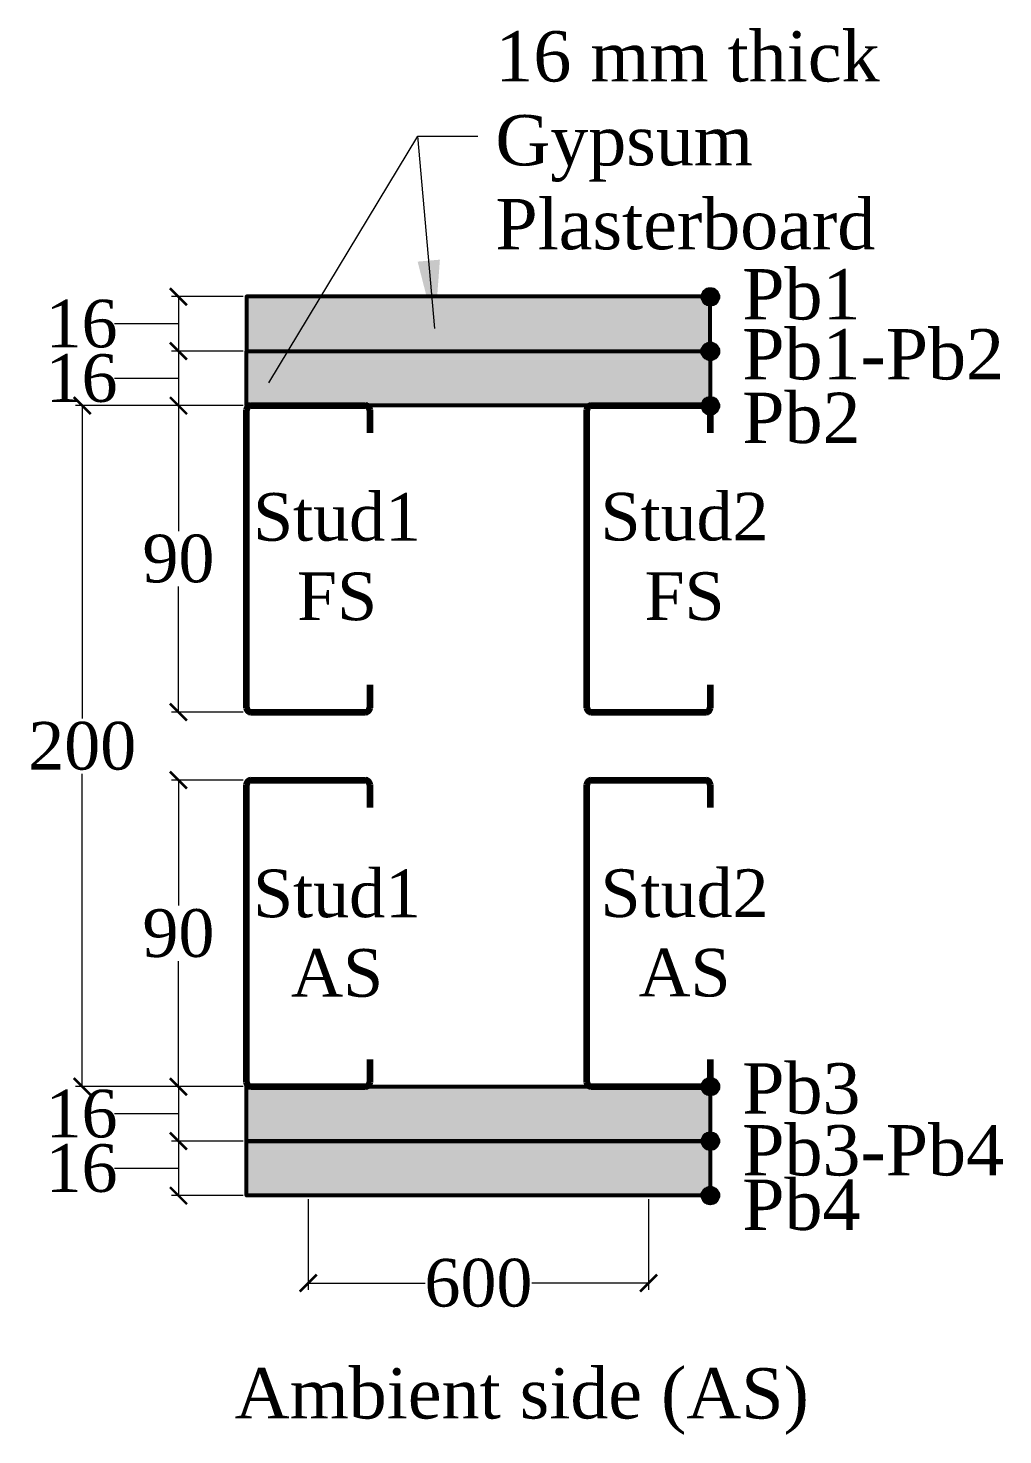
# Model space of a CAD drawing. Header units: millimetres. Extents: x 4760 to 7419, y -378 to 5598.
# Drawn here: x 4759.7 to 5046.1, y 4112 to 4525.1 of the extents above; entities that cross this region are included whole.
import ezdxf

# ---------------------------------------------------------------- set-up
doc = ezdxf.new("R2010")
doc.units = ezdxf.units.MM
doc.header["$PDMODE"] = 34
doc.layers.get('0').update_dxf_attribs({"lineweight": 9})
doc.layers.get('Defpoints').update_dxf_attribs({"color": 255})
doc.styles.get("Standard").update_dxf_attribs({"font": 'times.ttf'})
doc.dimstyles.new('Times new roman', dxfattribs={"dimtxt": 14, "dimasz": 5, "dimexe": 2, "dimexo": 1, "dimgap": 1, "dimtad": 0, "dimtih": 1, "dimtoh": 1, "dimtxsty": 'Standard', "dimblk": 'ARCHTICK', "dimcen": 0, "dimclrd": 256, "dimclre": 256, "dimadec": 0, "dimazin": 0, "dimtfac": 1, "dimtmove": 0, "dimatfit": 3, "dimfxl": 1, "dimlwd": -1, "dimlwe": -1, "dimarcsym": 0})

# ---------------------------------------------------------------- blocks, each defined once
blk = doc.blocks.new('Stud')
at = {"lineweight": 120}
for p, q in [((4630.24, 1668.85), (4630.24, 1756.35)), ((4631.49, 1757.6), (4665.24, 1757.6)), ((4666.49, 1756.35), (4666.49, 1749.6)), ((4666.49, 1675.6), (4666.49, 1668.85)), ((4631.49, 1667.6), (4665.24, 1667.6))]:
    blk.add_line(p, q, dxfattribs=at)
for centre, start, end in [((4631.49, 1756.35), 90, 180), ((4665.24, 1756.35), 0, 90), ((4631.49, 1668.85), 180, 270), ((4665.24, 1668.85), 270, 0)]:
    blk.add_arc(centre, 1.25, start, end, dxfattribs=at)
blk = doc.blocks.new('_ArchTick')
at = {"color": 0, "linetype": 'ByBlock', "const_width": 0.15}
blk.add_lwpolyline([(-0.5, -0.5), (0.5, 0.5)], dxfattribs=at)
blk = doc.blocks.new('*D122')
at = {"transparency": 16777216}
for p, q in [((4822.9, 4414.26), (4801.9, 4414.26)), ((4803.9, 4414.26), (4803.9, 4377.41)), ((4803.9, 4324.26), (4803.9, 4361.12)), ((4822.9, 4324.26), (4801.9, 4324.26))]:
    blk.add_line(p, q, dxfattribs=at)
at = {"layer": 'Defpoints', "color": 0, "lineweight": 53, "transparency": 16777216}
for p in [(4823.9, 4414.26), (4803.9, 4324.26), (4823.9, 4324.26)]:
    blk.add_point(p, dxfattribs=at)
at = {"transparency": 16777216, "xscale": 5, "yscale": 5, "zscale": 5}
for p, rotation in [((4803.9, 4414.26), 90), ((4803.9, 4324.26), 270)]:
    blk.add_blockref('_ArchTick', p, dxfattribs=dict(at, rotation=rotation))
at = {"color": 0, "lineweight": 53, "transparency": 16777216, "insert": (4803.9, 4369.26), "char_height": 14, "attachment_point": 5}
blk.add_mtext('90', dxfattribs=at)
blk = doc.blocks.new('*D123')
at = {"transparency": 16777216}
for p, q in [((4822.9, 4430.26), (4801.9, 4430.26)), ((4803.9, 4430.26), (4803.9, 4414.26)), ((4787.16, 4422.26), (4785.16, 4422.26)), ((4803.9, 4422.26), (4787.16, 4422.26)), ((4822.9, 4414.26), (4801.9, 4414.26))]:
    blk.add_line(p, q, dxfattribs=at)
at = {"layer": 'Defpoints', "color": 0, "lineweight": 53, "transparency": 16777216}
for p in [(4823.9, 4430.26), (4803.9, 4414.26), (4823.9, 4414.26)]:
    blk.add_point(p, dxfattribs=at)
at = {"transparency": 16777216, "xscale": 5, "yscale": 5, "zscale": 5}
for p, rotation in [((4803.9, 4430.26), 90), ((4803.9, 4414.26), 270)]:
    blk.add_blockref('_ArchTick', p, dxfattribs=dict(at, rotation=rotation))
at = {"color": 0, "lineweight": 53, "transparency": 16777216, "insert": (4775.44, 4422.26), "char_height": 14, "attachment_point": 5}
blk.add_mtext('16', dxfattribs=at)
blk = doc.blocks.new('*D124')
at = {"transparency": 16777216}
for p, q in [((4822.9, 4446.26), (4801.9, 4446.26)), ((4803.9, 4446.26), (4803.9, 4430.26)), ((4787.16, 4438.26), (4785.16, 4438.26)), ((4803.9, 4438.26), (4787.16, 4438.26)), ((4822.9, 4430.26), (4801.9, 4430.26))]:
    blk.add_line(p, q, dxfattribs=at)
at = {"layer": 'Defpoints', "color": 0, "lineweight": 53, "transparency": 16777216}
for p in [(4823.9, 4446.26), (4803.9, 4430.26), (4823.9, 4430.26)]:
    blk.add_point(p, dxfattribs=at)
at = {"transparency": 16777216, "xscale": 5, "yscale": 5, "zscale": 5}
for p, rotation in [((4803.9, 4446.26), 90), ((4803.9, 4430.26), 270)]:
    blk.add_blockref('_ArchTick', p, dxfattribs=dict(at, rotation=rotation))
at = {"color": 0, "lineweight": 53, "transparency": 16777216, "insert": (4775.44, 4438.26), "char_height": 14, "attachment_point": 5}
blk.add_mtext('16', dxfattribs=at)
blk = doc.blocks.new('*D125')
at = {"transparency": 16777216}
for p, q in [((4822.9, 4198.26), (4801.9, 4198.26)), ((4803.9, 4198.26), (4803.9, 4182.26)), ((4787.16, 4190.26), (4785.16, 4190.26)), ((4803.9, 4190.26), (4787.16, 4190.26)), ((4822.9, 4182.26), (4801.9, 4182.26))]:
    blk.add_line(p, q, dxfattribs=at)
at = {"layer": 'Defpoints', "color": 0, "lineweight": 53, "transparency": 16777216}
for p in [(4823.9, 4198.26), (4803.9, 4182.26), (4823.9, 4182.26)]:
    blk.add_point(p, dxfattribs=at)
at = {"transparency": 16777216, "xscale": 5, "yscale": 5, "zscale": 5}
for p, rotation in [((4803.9, 4198.26), 90), ((4803.9, 4182.26), 270)]:
    blk.add_blockref('_ArchTick', p, dxfattribs=dict(at, rotation=rotation))
at = {"color": 0, "lineweight": 53, "transparency": 16777216, "insert": (4775.44, 4190.26), "char_height": 14, "attachment_point": 5}
blk.add_mtext('16', dxfattribs=at)
blk = doc.blocks.new('*D126')
at = {"transparency": 16777216}
for p, q in [((4822.9, 4214.26), (4801.9, 4214.26)), ((4803.9, 4214.26), (4803.9, 4198.26)), ((4787.16, 4206.26), (4785.16, 4206.26)), ((4803.9, 4206.26), (4787.16, 4206.26)), ((4822.9, 4198.26), (4801.9, 4198.26))]:
    blk.add_line(p, q, dxfattribs=at)
at = {"layer": 'Defpoints', "color": 0, "lineweight": 53, "transparency": 16777216}
for p in [(4823.9, 4214.26), (4803.9, 4198.26), (4823.9, 4198.26)]:
    blk.add_point(p, dxfattribs=at)
at = {"transparency": 16777216, "xscale": 5, "yscale": 5, "zscale": 5}
for p, rotation in [((4803.9, 4214.26), 90), ((4803.9, 4198.26), 270)]:
    blk.add_blockref('_ArchTick', p, dxfattribs=dict(at, rotation=rotation))
at = {"color": 0, "lineweight": 53, "transparency": 16777216, "insert": (4775.44, 4206.26), "char_height": 14, "attachment_point": 5}
blk.add_mtext('16', dxfattribs=at)
blk = doc.blocks.new('*D127')
at = {"transparency": 16777216}
for p, q in [((4842.03, 4181.26), (4842.03, 4154.58)), ((4942.03, 4181.26), (4942.03, 4154.58)), ((4842.03, 4156.58), (4876.34, 4156.58)), ((4942.03, 4156.58), (4907.72, 4156.58))]:
    blk.add_line(p, q, dxfattribs=at)
at = {"layer": 'Defpoints', "color": 0, "lineweight": 53, "transparency": 16777216}
for p in [(4842.03, 4182.26), (4942.03, 4182.26), (4942.03, 4156.58)]:
    blk.add_point(p, dxfattribs=at)
at = {"transparency": 16777216, "xscale": 5, "yscale": 5, "zscale": 5, "rotation": 180}
blk.add_blockref('_ArchTick', (4842.03, 4156.58), dxfattribs=at)
at = {"transparency": 16777216, "xscale": 5, "yscale": 5, "zscale": 5}
blk.add_blockref('_ArchTick', (4942.03, 4156.58), dxfattribs=at)
at = {"color": 0, "lineweight": 53, "transparency": 16777216, "insert": (4892.03, 4156.58), "char_height": 14, "attachment_point": 5}
blk.add_mtext('600', dxfattribs=at)
blk = doc.blocks.new('*D121')
at = {"transparency": 16777216}
for p, q in [((4822.9, 4304.26), (4801.9, 4304.26)), ((4803.9, 4304.26), (4803.9, 4267.41)), ((4803.9, 4214.26), (4803.9, 4251.12)), ((4822.9, 4214.26), (4801.9, 4214.26))]:
    blk.add_line(p, q, dxfattribs=at)
at = {"layer": 'Defpoints', "color": 0, "lineweight": 53, "transparency": 16777216}
for p in [(4823.9, 4304.26), (4803.9, 4214.26), (4823.9, 4214.26)]:
    blk.add_point(p, dxfattribs=at)
at = {"transparency": 16777216, "xscale": 5, "yscale": 5, "zscale": 5}
for p, rotation in [((4803.9, 4304.26), 90), ((4803.9, 4214.26), 270)]:
    blk.add_blockref('_ArchTick', p, dxfattribs=dict(at, rotation=rotation))
at = {"color": 0, "lineweight": 53, "transparency": 16777216, "insert": (4803.9, 4259.26), "char_height": 14, "attachment_point": 5}
blk.add_mtext('90', dxfattribs=at)
blk = doc.blocks.new('*D128')
at = {"transparency": 16777216}
for p, q in [((4822.9, 4430.26), (4801.9, 4430.26)), ((4803.9, 4430.26), (4803.9, 4414.26)), ((4787.16, 4422.26), (4785.16, 4422.26)), ((4803.9, 4422.26), (4787.16, 4422.26)), ((4822.9, 4414.26), (4801.9, 4414.26))]:
    blk.add_line(p, q, dxfattribs=at)
at = {"layer": 'Defpoints', "color": 0, "lineweight": 53, "transparency": 16777216}
for p in [(4823.9, 4430.26), (4803.9, 4414.26), (4823.9, 4414.26)]:
    blk.add_point(p, dxfattribs=at)
at = {"transparency": 16777216, "xscale": 5, "yscale": 5, "zscale": 5}
for p, rotation in [((4803.9, 4430.26), 90), ((4803.9, 4414.26), 270)]:
    blk.add_blockref('_ArchTick', p, dxfattribs=dict(at, rotation=rotation))
at = {"color": 0, "lineweight": 53, "transparency": 16777216, "insert": (4775.44, 4422.26), "char_height": 14, "attachment_point": 5}
blk.add_mtext('16', dxfattribs=at)
blk = doc.blocks.new('*D129')
at = {"transparency": 16777216}
for p, q in [((4822.9, 4446.26), (4801.9, 4446.26)), ((4803.9, 4446.26), (4803.9, 4430.26)), ((4787.16, 4438.26), (4785.16, 4438.26)), ((4803.9, 4438.26), (4787.16, 4438.26)), ((4822.9, 4430.26), (4801.9, 4430.26))]:
    blk.add_line(p, q, dxfattribs=at)
at = {"layer": 'Defpoints', "color": 0, "lineweight": 53, "transparency": 16777216}
for p in [(4823.9, 4446.26), (4803.9, 4430.26), (4823.9, 4430.26)]:
    blk.add_point(p, dxfattribs=at)
at = {"transparency": 16777216, "xscale": 5, "yscale": 5, "zscale": 5}
for p, rotation in [((4803.9, 4446.26), 90), ((4803.9, 4430.26), 270)]:
    blk.add_blockref('_ArchTick', p, dxfattribs=dict(at, rotation=rotation))
at = {"color": 0, "lineweight": 53, "transparency": 16777216, "insert": (4775.44, 4438.26), "char_height": 14, "attachment_point": 5}
blk.add_mtext('16', dxfattribs=at)
blk = doc.blocks.new('*D130')
at = {"transparency": 16777216}
for p, q in [((4822.9, 4414.26), (4773.64, 4414.26)), ((4775.64, 4414.26), (4775.64, 4322.39)), ((4775.64, 4214.26), (4775.64, 4306.14)), ((4822.9, 4214.26), (4773.64, 4214.26))]:
    blk.add_line(p, q, dxfattribs=at)
at = {"layer": 'Defpoints', "color": 0, "lineweight": 53, "transparency": 16777216}
for p in [(4823.9, 4414.26), (4775.64, 4214.26), (4823.9, 4214.26)]:
    blk.add_point(p, dxfattribs=at)
at = {"transparency": 16777216, "xscale": 5, "yscale": 5, "zscale": 5}
for p, rotation in [((4775.64, 4414.26), 90), ((4775.64, 4214.26), 270)]:
    blk.add_blockref('_ArchTick', p, dxfattribs=dict(at, rotation=rotation))
at = {"color": 0, "lineweight": 53, "transparency": 16777216, "insert": (4775.64, 4314.26), "char_height": 14, "attachment_point": 5}
blk.add_mtext('200', dxfattribs=at)

msp = doc.modelspace()

# ---------------------------------------------------------------- hatches: boundary and pattern name
at = {"lineweight": 53, "true_color": 0xf7abae}
h = msp.add_hatch(color=241, dxfattribs=at)
h.dxf.hatch_style = 1
h.paths.add_polyline_path([(4823.904, 4446.264), (4823.904, 4430.264), (4960.154, 4430.264), (4960.154, 4446.264)])
at = {"lineweight": 53, "true_color": 0x2776bb}
h = msp.add_hatch(color=152, dxfattribs=at)
h.dxf.hatch_style = 1
h.paths.add_polyline_path([(4962.457, 4446.197, 1), (4957.851, 4446.197, 1)])
at = {"lineweight": 53, "true_color": 0xf7abae}
h = msp.add_hatch(color=241, dxfattribs=at)
h.dxf.hatch_style = 1
h.paths.add_polyline_path([(4960.154, 4414.264), (4960.154, 4430.264), (4823.904, 4430.264), (4823.904, 4414.264)])
at = {"lineweight": 53, "true_color": 0x2776bb}
h = msp.add_hatch(color=152, dxfattribs=at)
h.dxf.hatch_style = 1
h.paths.add_polyline_path([(4962.457, 4430.197, 1), (4957.851, 4430.197, 1)])
h = msp.add_hatch(color=152, dxfattribs=at)
h.dxf.hatch_style = 1
h.paths.add_polyline_path([(4962.457, 4414.197, 1), (4957.851, 4414.197, 1)])
at = {"lineweight": 53, "true_color": 0xf7abae}
h = msp.add_hatch(color=241, dxfattribs=at)
h.dxf.hatch_style = 1
h.paths.add_polyline_path([(4960.154, 4214.264), (4823.904, 4214.264), (4823.904, 4198.264), (4960.154, 4198.264)])
at = {"lineweight": 53, "true_color": 0x2776bb}
h = msp.add_hatch(color=152, dxfattribs=at)
h.dxf.hatch_style = 1
h.paths.add_polyline_path([(4962.457, 4214.264, 1), (4957.851, 4214.264, 1)])
at = {"lineweight": 53, "true_color": 0xf7abae}
h = msp.add_hatch(color=241, dxfattribs=at)
h.dxf.hatch_style = 1
h.paths.add_polyline_path([(4960.154, 4182.264), (4960.154, 4198.264), (4823.904, 4198.264), (4823.904, 4182.264)])
at = {"lineweight": 53, "true_color": 0x2776bb}
h = msp.add_hatch(color=152, dxfattribs=at)
h.dxf.hatch_style = 1
h.paths.add_polyline_path([(4962.457, 4198.264, 1), (4957.851, 4198.264, 1)])
h = msp.add_hatch(color=152, dxfattribs=at)
h.dxf.hatch_style = 1
h.paths.add_polyline_path([(4962.457, 4182.264, 1), (4957.851, 4182.264, 1)])

# ---------------------------------------------------------------- linework, layer by layer
at = {"lineweight": 53}
for points in [[(4823.904, 4430.264), (4960.154, 4430.264), (4960.154, 4446.264), (4823.904, 4446.264)], [(4960.154, 4414.264), (4823.904, 4414.264), (4823.904, 4430.264), (4960.154, 4430.264)], [(4823.904, 4214.264), (4960.154, 4214.264), (4960.154, 4198.264), (4823.904, 4198.264)], [(4823.904, 4198.264), (4960.154, 4198.264), (4960.154, 4182.264), (4823.904, 4182.264)]]:
    msp.add_lwpolyline(points, close=True, dxfattribs=at)
for centre in [(4960.154, 4446.197), (4960.154, 4430.197), (4960.154, 4414.197), (4960.154, 4214.264), (4960.154, 4198.264), (4960.154, 4182.264)]:
    msp.add_circle(centre, 2.303, dxfattribs=at)

# ---------------------------------------------------------------- block references
at = {"lineweight": -3}
for p in [(193.659, 2656.661), (293.659, 2656.661), (193.659, 2546.661), (293.659, 2546.661)]:
    msp.add_blockref('Stud', p, dxfattribs=at)

# ---------------------------------------------------------------- texts
at = {"lineweight": 53, "attachment_point": 1}
for s, insert, char_height, width in [('16 mm thick Gypsum Plasterboard', (4897.009, 4524.23), 14.7814, 115.93848), ('Pb1', (4969.528, 4454.344), 14.7814, 41.76421), ('Pb1-Pb2', (4969.528, 4436.727), 14.7814, 41.76421), ('Pb2', (4969.528, 4418.061), 14.7814, 41.76421), ('\\pxqc;Stud1\\PFS', (4829.62, 4388.593), 14, 41.76421), ('\\pxqc;Stud2\\PFS', (4931.692, 4388.66), 14, 41.76421), ('\\pxqc;Stud1\\PAS', (4829.62, 4278.019), 14, 41.76421), ('\\pxqc;Stud2\\PAS', (4931.692, 4278.086), 14, 41.76421), ('Pb3', (4969.528, 4221.145), 14.7814, 41.76421), ('Pb3-Pb4', (4969.528, 4202.968), 14.7814, 41.76421), ('Pb4', (4969.528, 4186.968), 14.7814, 41.76421), ('Ambient side (AS)', (4820.433, 4131.587), 14.7814, 165.80062)]:
    msp.add_mtext(s, dxfattribs=dict(at, insert=insert, char_height=char_height, width=width))

# ---------------------------------------------------------------- dimensions: what is measured, and where the dimension line sits
at = {"lineweight": 53}
for base, p1, p2, picture, middle in [((4803.904, 4430.264), (4823.904, 4446.264), (4823.904, 4430.264), '*D124', (4784.162, 4438.264)), ((4803.904, 4430.264), (4823.904, 4446.264), (4823.904, 4430.264), '*D129', (4784.162, 4438.264)), ((4803.904, 4414.264), (4823.904, 4430.264), (4823.904, 4414.264), '*D123', (4784.162, 4422.264)), ((4803.904, 4414.264), (4823.904, 4430.264), (4823.904, 4414.264), '*D128', (4784.162, 4422.264)), ((4775.64, 4214.264), (4823.904, 4414.264), (4823.904, 4214.264), '*D130', (4775.64, 4314.264)), ((4803.904, 4198.264), (4823.904, 4214.264), (4823.904, 4198.264), '*D126', (4784.162, 4206.264)), ((4803.904, 4182.264), (4823.904, 4198.264), (4823.904, 4182.264), '*D125', (4784.162, 4190.264))]:
    dim = msp.add_linear_dim(base=base, p1=p1, p2=p2, angle=90, dimstyle='Times new roman', override={"dimtmove": 1}, dxfattribs=at)
    dim.commit()
    dim.dimension.update_dxf_attribs({"geometry": picture, "text_midpoint": middle})
for base, p1, p2, picture, middle in [((4803.904, 4324.264), (4823.904, 4414.264), (4823.904, 4324.264), '*D122', (4803.904, 4369.264)), ((4803.904, 4214.264), (4823.904, 4304.264), (4823.904, 4214.264), '*D121', (4803.904, 4259.264))]:
    dim = msp.add_linear_dim(base=base, p1=p1, p2=p2, angle=90, dimstyle='Times new roman', dxfattribs=at)
    dim.commit()
    dim.dimension.update_dxf_attribs({"geometry": picture, "text_midpoint": middle})
dim = msp.add_linear_dim(base=(4942.029, 4156.582), p1=(4842.029, 4182.264), p2=(4942.029, 4182.264), text='600', dimstyle='Times new roman', dxfattribs=at)
dim.commit()
dim.dimension.update_dxf_attribs({"geometry": '*D127', "text_midpoint": (4892.029, 4156.582)})

# ---------------------------------------------------------------- leaders
for points in [[(4830.423, 4420.92), (4874.2, 4493.339), (4891.815, 4493.339)], [(4879.204, 4436.91), (4874.2, 4493.339)]]:
    msp.add_leader(points, dimstyle='Times new roman', override={"dimasz": 20}, dxfattribs=at)

doc.saveas('drawing.dxf')
